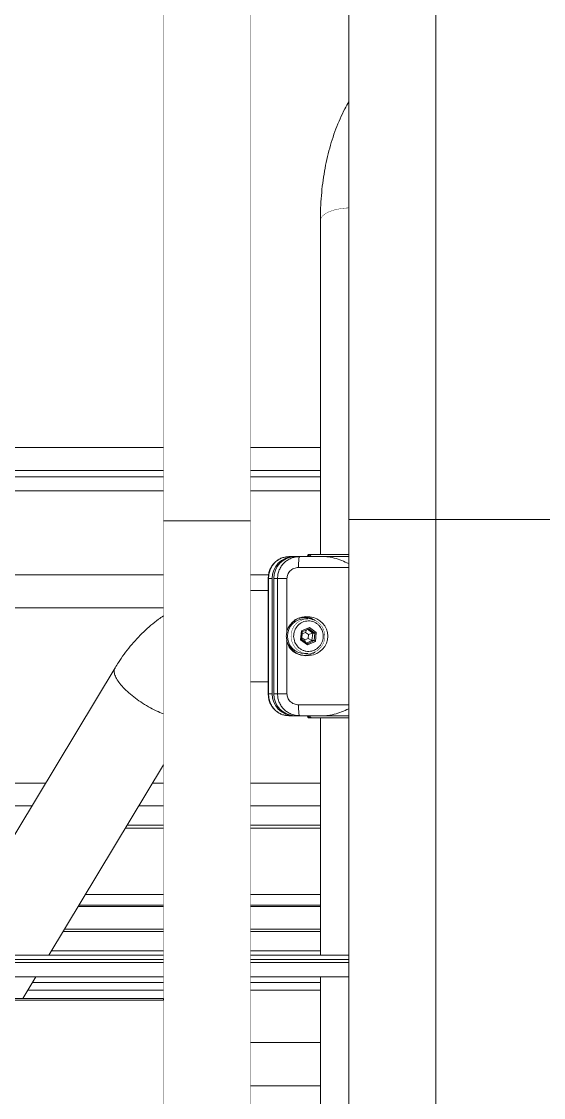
# Model space of a CAD drawing. Header units: millimetres. Extents: x -16985 to -606, y 2122 to 9380.
# Drawn here: x -11823.7 to -11584.2, y 5532.9 to 6026.6 of the extents above; entities that cross this region are included whole.
import ezdxf

# ---------------------------------------------------------------- set-up
doc = ezdxf.new("R2010")
doc.units = ezdxf.units.MM
for name, pattern in [('K5LT32768', [0]), ('K5LT32769', [0]), ('K5LT_THIN', [0])]:
    doc.linetypes.add(name, pattern=pattern)

msp = doc.modelspace()

# ---------------------------------------------------------------- linework, layer by layer
at = {"color": 7, "linetype": 'K5LT_THIN', "lineweight": 18}
for p, q in [((-11673.55, 6078.19), (-11673.55, 5798.19)), ((-11633.55, 5798.19), (-11633.55, 6078.19)), ((-11686.56, 5935.22), (-11686.56, 5782.09)), ((-11758.56, 5831.22), (-12221.56, 5831.22)), ((-11686.56, 5831.22), (-11718.56, 5831.22)), ((-11758.56, 5817.78), (-12221.56, 5817.78)), ((-11686.56, 5817.78), (-11718.56, 5817.78)), ((-11718.56, 5797.5), (-11758.56, 5797.5)), ((-11633.55, 5798.19), (-11673.55, 5798.19)), ((-11673.55, 5798.19), (-11673.55, 4760.19)), ((-11633.55, 5798.19), (-11573.55, 5798.19)), ((-11633.55, 4760.19), (-11633.55, 5798.19)), ((-11691.13, 5782.09), (-11691.33, 5782.09)), ((-11691.13, 5782.09), (-11690.58, 5782.09)), ((-11690.4, 5782.09), (-11673.55, 5782.09)), ((-11701.6, 5780.9), (-11701.07, 5781.09)), ((-11698.94, 5781.09), (-11701.07, 5781.09)), ((-11698.94, 5781.09), (-11698.21, 5781.09)), ((-11696.08, 5781.09), (-11698.21, 5781.09)), ((-11696.08, 5780.99), (-11698.15, 5780.88)), ((-11698.06, 5780.87), (-11696.08, 5781.09)), ((-11696.17, 5780.91), (-11696.08, 5781.09)), ((-11696.08, 5781.09), (-11684, 5781.09)), ((-11710.48, 5771.09), (-11710.48, 5718.08)), ((-11710.33, 5771.09), (-11710.33, 5718.09)), ((-11710.33, 5771.09), (-11708.64, 5771.09)), ((-11708.64, 5718.09), (-11708.64, 5771.09)), ((-11706.22, 5771.09), (-11707.91, 5771.09)), ((-11707.91, 5771.09), (-11707.91, 5718.09)), ((-11701.89, 5771.09), (-11706.22, 5771.09)), ((-11706.22, 5718.09), (-11706.22, 5771.09)), ((-11701.89, 5746.84), (-11701.89, 5771.09)), ((-11710.48, 5765.59), (-11718.56, 5765.59)), ((-11692.28, 5752.59), (-11693.85, 5752.59)), ((-11698.48, 5751.01), (-11698.71, 5751.54)), ((-11698.31, 5751.84), (-11698.08, 5751.3)), ((-11695.2, 5746.97), (-11691.62, 5748.61)), ((-11694.87, 5746.63), (-11691.8, 5748.03)), ((-11692.93, 5747.52), (-11693.31, 5746.31)), ((-11692.4, 5747.76), (-11690.05, 5745.99)), ((-11691.62, 5748.61), (-11691.8, 5748.03)), ((-11691.8, 5748.03), (-11689.08, 5745.99)), ((-11691.62, 5748.61), (-11688.45, 5746.22)), ((-11701.89, 5718.09), (-11701.89, 5742.33)), ((-11695.62, 5742.95), (-11695.2, 5746.97)), ((-11695.62, 5742.95), (-11695.23, 5743.19)), ((-11692.45, 5740.57), (-11695.62, 5742.95)), ((-11695.23, 5743.19), (-11694.87, 5746.63)), ((-11692.52, 5741.14), (-11695.23, 5743.19)), ((-11694.87, 5746.63), (-11695.2, 5746.97)), ((-11695.17, 5743.8), (-11695.02, 5743.89)), ((-11695.02, 5743.89), (-11694.84, 5745.61)), ((-11693.67, 5742.86), (-11695.02, 5743.89)), ((-11694.84, 5745.61), (-11694.97, 5745.73)), ((-11694.84, 5745.61), (-11693.31, 5746.31)), ((-11692.13, 5743.57), (-11693.67, 5742.86)), ((-11693.57, 5741.93), (-11693.67, 5742.86)), ((-11693.31, 5746.31), (-11691.95, 5745.29)), ((-11692.88, 5741.42), (-11690.41, 5742.54)), ((-11689.44, 5742.54), (-11692.52, 5741.14)), ((-11691.95, 5745.29), (-11692.13, 5743.57)), ((-11690.41, 5742.54), (-11692.13, 5743.57)), ((-11690.05, 5745.99), (-11691.95, 5745.29)), ((-11690.05, 5745.99), (-11690.41, 5742.54)), ((-11690.41, 5742.54), (-11689.44, 5742.54)), ((-11689.08, 5745.99), (-11690.05, 5745.99)), ((-11689.08, 5745.99), (-11689.44, 5742.54)), ((-11688.87, 5742.2), (-11689.44, 5742.54)), ((-11688.45, 5746.22), (-11689.08, 5745.99)), ((-11688.45, 5746.22), (-11688.87, 5742.2)), ((-11698.25, 5741.75), (-11698.28, 5741.82)), ((-11692.45, 5740.57), (-11692.52, 5741.14)), ((-11688.87, 5742.2), (-11692.45, 5740.57)), ((-11693.85, 5736.59), (-11692.28, 5736.59)), ((-11780.77, 5730.03), (-11860.15, 5598.19)), ((-11718.56, 5723.59), (-11710.48, 5723.59)), ((-11710.33, 5718.09), (-11708.64, 5718.09)), ((-11706.22, 5718.09), (-11707.91, 5718.09)), ((-11701.89, 5718.09), (-11706.22, 5718.09)), ((-11701.6, 5708.27), (-11701.07, 5708.09)), ((-11701.07, 5708.09), (-11698.94, 5708.09)), ((-11698.21, 5708.09), (-11698.94, 5708.09)), ((-11698.21, 5708.09), (-11696.08, 5708.09)), ((-11698.15, 5708.3), (-11696.08, 5708.18)), ((-11696.17, 5708.27), (-11696.08, 5708.09)), ((-11696.08, 5708.09), (-11684, 5708.09)), ((-11690.58, 5707.09), (-11691.13, 5707.09)), ((-11690.4, 5707.09), (-11673.55, 5707.09)), ((-11686.56, 5707.09), (-11686.56, 5598.19)), ((-11811.12, 5598.19), (-11758.56, 5685.49)), ((-11776.01, 5656.51), (-11758.56, 5656.51)), ((-11718.56, 5656.51), (-11686.56, 5656.51)), ((-11797.29, 5621.16), (-11758.56, 5621.16)), ((-11718.56, 5621.16), (-11686.56, 5621.16)), ((-11803.92, 5610.16), (-11758.56, 5610.16)), ((-11718.56, 5610.16), (-11686.56, 5610.16)), ((-12153.55, 5598.19), (-11758.56, 5598.19)), ((-12153.55, 5596.19), (-11758.56, 5596.19)), ((-11718.56, 5598.19), (-11673.55, 5598.19)), ((-11718.56, 5596.19), (-11673.55, 5596.19)), ((-11758.56, 5588.19), (-12153.55, 5588.19)), ((-11823.09, 5578.31), (-11817.15, 5588.19)), ((-11818.67, 5585.66), (-11758.56, 5585.66)), ((-11673.55, 5588.19), (-11718.56, 5588.19)), ((-11718.56, 5585.66), (-11686.56, 5585.66)), ((-11686.56, 5588.19), (-11686.56, 5332.87)), ((-11820.78, 5582.15), (-11758.56, 5582.15)), ((-11718.56, 5582.15), (-11686.56, 5582.15)), ((-11758.56, 5578.31), (-12221.56, 5578.31)), ((-11758.56, 5577.5), (-12221.56, 5577.5)), ((-11758.56, 5577.5), (-11758.56, 5578.31)), ((-11686.56, 5558.19), (-11718.56, 5558.19)), ((-11718.56, 5538.19), (-11686.56, 5538.19))]:
    msp.add_line(p, q, dxfattribs=at)
at = {"color": 8, "linetype": 'K5LT32768', "lineweight": 15, "true_color": 0x808080}
for p, q in [((-11758.56, 5820.56), (-12221.56, 5820.56)), ((-11686.56, 5820.56), (-11718.56, 5820.56)), ((-11758.56, 5811.26), (-12221.56, 5811.26)), ((-11686.56, 5811.26), (-11718.56, 5811.26)), ((-11684, 5781.09), (-11673.55, 5781.09)), ((-11758.56, 5772.66), (-12221.56, 5772.66)), ((-11710.35, 5772.66), (-11718.56, 5772.66)), ((-11696.6, 5776.09), (-11673.55, 5776.09)), ((-11710.45, 5771.09), (-11710.33, 5771.09)), ((-11758.56, 5757.6), (-12221.56, 5757.6)), ((-11710.45, 5718.09), (-11710.33, 5718.09)), ((-11673.55, 5713.09), (-11696.6, 5713.09)), ((-11673.55, 5708.09), (-11684, 5708.09)), ((-11812.62, 5677.12), (-12221.56, 5677.12)), ((-11758.56, 5677.12), (-11763.59, 5677.12)), ((-11686.56, 5677.12), (-11718.56, 5677.12)), ((-11818.88, 5666.73), (-12221.56, 5666.73)), ((-11758.56, 5666.73), (-11769.85, 5666.73)), ((-11686.56, 5666.73), (-11718.56, 5666.73)), ((-11758.56, 5657.82), (-11775.21, 5657.82)), ((-11686.56, 5657.82), (-11718.56, 5657.82)), ((-11758.56, 5626.05), (-11794.34, 5626.05)), ((-11686.56, 5626.05), (-11718.56, 5626.05)), ((-11797.64, 5620.59), (-11758.56, 5620.59)), ((-11718.56, 5620.59), (-11686.56, 5620.59)), ((-11804.61, 5609), (-11758.56, 5609)), ((-11718.56, 5609), (-11686.56, 5609)), ((-11809.89, 5600.23), (-11758.56, 5600.23)), ((-11718.56, 5600.23), (-11686.56, 5600.23)), ((-12153.55, 5594.79), (-11758.56, 5594.79)), ((-11718.56, 5594.79), (-11673.55, 5594.79))]:
    msp.add_line(p, q, dxfattribs=at)
at = {"color": 7, "linetype": 'K5LT_THIN', "const_width": 0.18}
for points in [[(-11758.56, 5797.5), (-11758.56, 5832.51), (-11758.56, 5867.52), (-11758.56, 5902.53), (-11758.56, 5937.53), (-11758.56, 5972.53), (-11758.56, 6007.53), (-11758.56, 6042.52), (-11758.56, 6077.5)], [(-11758.56, 5797.5), (-11758.56, 5832.34), (-11758.56, 5867.19), (-11758.56, 5902.03), (-11758.56, 5936.87), (-11758.56, 5971.71), (-11758.56, 6006.54), (-11758.56, 6041.37), (-11758.56, 6076.18)], [(-11718.56, 5797.5), (-11718.56, 5832.51), (-11718.56, 5867.52), (-11718.56, 5902.53), (-11718.56, 5937.53), (-11718.56, 5972.53), (-11718.56, 6007.53), (-11718.56, 6042.52), (-11718.56, 6077.5)], [(-11758.56, 4787.5), (-11758.56, 4846.68), (-11758.56, 4905.91), (-11758.56, 4965.17), (-11758.56, 5024.48), (-11758.56, 5083.81), (-11758.56, 5143.18), (-11758.56, 5202.57), (-11758.56, 5261.99), (-11758.56, 5321.43), (-11758.56, 5380.89), (-11758.56, 5440.38), (-11758.56, 5499.87), (-11758.56, 5559.38), (-11758.56, 5618.9), (-11758.56, 5678.43), (-11758.56, 5737.96), (-11758.56, 5797.5)], [(-11758.56, 5578.31), (-11758.56, 5619.49), (-11758.56, 5678.82), (-11758.56, 5738.16), (-11758.56, 5797.5)], [(-11718.56, 4787.5), (-11718.56, 4846.68), (-11718.56, 4905.91), (-11718.56, 4965.17), (-11718.56, 5024.48), (-11718.56, 5083.81), (-11718.56, 5143.18), (-11718.56, 5202.57), (-11718.56, 5261.99), (-11718.56, 5321.43), (-11718.56, 5380.89), (-11718.56, 5440.38), (-11718.56, 5499.87), (-11718.56, 5559.38), (-11718.56, 5618.9), (-11718.56, 5678.43), (-11718.56, 5737.96), (-11718.56, 5797.5)]]:
    msp.add_lwpolyline(points, dxfattribs=at)
at = {"color": 8, "linetype": 'K5LT32769', "true_color": 0x808080, "const_width": 0.18}
msp.add_lwpolyline([(-11673.55, 5941.11), (-11674.81, 5941.05), (-11676.99, 5940.82), (-11679.07, 5940.45), (-11680.97, 5939.94), (-11682.66, 5939.31), (-11684.08, 5938.57), (-11685.21, 5937.75), (-11686.01, 5936.86), (-11686.46, 5935.93), (-11686.56, 5935.22)], dxfattribs=at)
at = {"color": 7, "linetype": 'K5LT_THIN', "const_width": 0.18}
msp.add_lwpolyline([(-11689.14, 5737.27), (-11690.74, 5736.75), (-11692.41, 5736.59), (-11694.07, 5736.8), (-11695.65, 5737.38), (-11697.08, 5738.3), (-11698.28, 5739.51), (-11699.2, 5740.96), (-11699.79, 5742.58), (-11700.03, 5744.29), (-11699.92, 5746.01), (-11699.44, 5747.67), (-11698.63, 5749.19), (-11697.52, 5750.49), (-11696.17, 5751.51), (-11694.63, 5752.21), (-11692.99, 5752.55), (-11691.31, 5752.52), (-11689.68, 5752.12), (-11688.16, 5751.37), (-11686.85, 5750.3), (-11685.78, 5748.96), (-11685.02, 5747.42), (-11684.6, 5745.75), (-11684.54, 5744.02), (-11684.83, 5742.32), (-11685.48, 5740.72), (-11686.45, 5739.31), (-11687.68, 5738.14)], close=True, dxfattribs=at)
at = {"color": 7, "linetype": 'K5LT_THIN', "lineweight": 18}
for centre, radius, start, end in [((-11691.55, 5781.09), 1, 90, 180), ((-11698.79, 5771.23), 9.85, 90.877, 180.851), ((-11698.06, 5771.23), 9.85, 90.877, 180.851), ((-11693.67, 5744.59), 8, 91.321, 268.679), ((-11698.79, 5717.94), 9.85, 179.149, 269.123), ((-11698.06, 5717.94), 9.85, 179.149, 269.123), ((-11691.55, 5708.09), 1, 180, 270)]:
    msp.add_arc(centre, radius, start, end, dxfattribs=at)
msp.add_ellipse((-11692.67, 5744.59), major_axis=(9.53, 0), ratio=0.944751, start_param=-2.88804, end_param=2.88804, dxfattribs=at)
for points, knots in [([(-11673.55, 5989.81), (-11674.16, 5988.74), (-11675.57, 5986.24), (-11677.53, 5982.07), (-11679.47, 5977.35), (-11681.18, 5972.42), (-11682.66, 5967.31), (-11683.91, 5962.04), (-11684.93, 5956.61), (-11685.7, 5951.04), (-11686.24, 5945.36), (-11686.52, 5940.07), (-11686.55, 5936.67), (-11686.56, 5935.22)], [0, 0, 0, 0, 0.070331, 0.164349, 0.258893, 0.353888, 0.449251, 0.544902, 0.640762, 0.736765, 0.832851, 0.928975, 1, 1, 1, 1]), ([(-11692.1, 5781.09), (-11692.09, 5781.2), (-11692.07, 5781.42), (-11691.9, 5781.72), (-11691.66, 5781.95), (-11691.38, 5782.07), (-11691.2, 5782.08), (-11691.13, 5782.09)], [0, 0, 0, 0, 0.214221, 0.428437, 0.64281, 0.857525, 1, 1, 1, 1]), ([(-11690.4, 5782.09), (-11690.51, 5782.08), (-11690.73, 5782.05), (-11691.02, 5781.88), (-11691.24, 5781.63), (-11691.36, 5781.35), (-11691.37, 5781.16), (-11691.38, 5781.09)], [0, 0, 0, 0, 0.215165, 0.430337, 0.645323, 0.859952, 1, 1, 1, 1]), ([(-11701.52, 5781), (-11702.13, 5780.94), (-11703.34, 5780.83), (-11705.06, 5780.19), (-11706.63, 5779.23), (-11707.99, 5777.96), (-11709.09, 5776.44), (-11709.89, 5774.73), (-11710.4, 5772.89), (-11710.45, 5771.63), (-11710.48, 5771)], [0, 0, 0, 0, 0.128092, 0.255236, 0.381461, 0.5068, 0.6313, 0.754979, 0.877869, 1, 1, 1, 1]), ([(-11701.07, 5781.09), (-11701.51, 5781.07), (-11702.32, 5781.03), (-11703.5, 5780.76), (-11704.82, 5780.28), (-11706.23, 5779.47), (-11707.65, 5778.21), (-11708.8, 5776.71), (-11709.67, 5774.96), (-11710.23, 5773.07), (-11710.3, 5771.74), (-11710.33, 5771.09)], [0, 0, 0, 0, 0.091504, 0.169104, 0.249159, 0.380378, 0.498659, 0.626835, 0.74901, 0.875584, 1, 1, 1, 1]), ([(-11673.55, 5777.95), (-11674.61, 5778.4), (-11676.87, 5779.36), (-11679.72, 5780.35), (-11682.15, 5780.97), (-11683.38, 5781.05), (-11684, 5781.09)], [0, 0, 0, 0, 0.286417, 0.610916, 0.803436, 1, 1, 1, 1]), ([(-11701.89, 5771.09), (-11701.87, 5771.4), (-11701.84, 5772.04), (-11701.44, 5773.29), (-11700.47, 5774.67), (-11698.71, 5775.86), (-11697.31, 5776.01), (-11696.6, 5776.09)], [0, 0, 0, 0, 0.117936, 0.237405, 0.481049, 0.735304, 1, 1, 1, 1]), ([(-11758.56, 5753.9), (-11759.31, 5753.39), (-11761.28, 5752.04), (-11764.3, 5749.6), (-11767.63, 5746.61), (-11770.8, 5743.39), (-11773.8, 5739.96), (-11776.62, 5736.32), (-11778.94, 5733), (-11780.24, 5730.84), (-11780.73, 5730.01)], [0, 0, 0, 0, 0.085505, 0.222672, 0.359972, 0.497851, 0.636199, 0.774937, 0.913963, 1, 1, 1, 1]), ([(-11696.27, 5752.75), (-11696.04, 5752.83), (-11695.33, 5753.07), (-11694.04, 5753.18), (-11692.45, 5753.05), (-11691.05, 5752.68), (-11690.26, 5752.24), (-11689.96, 5752.07)], [0, 0, 0, 0, 0.110171, 0.34447, 0.587892, 0.841921, 1, 1, 1, 1]), ([(-11698.28, 5741.82), (-11698.54, 5742.7), (-11698.93, 5744.03), (-11698.75, 5745.88), (-11698.26, 5747.64), (-11697.03, 5749.6), (-11694.79, 5751.19), (-11692.13, 5751.77), (-11689.9, 5751.34), (-11688.32, 5750.5), (-11686.9, 5749.36), (-11686.23, 5748.15), (-11685.8, 5747.35)], [0, 0, 0, 0, 0.123938, 0.188058, 0.251752, 0.373923, 0.5, 0.626077, 0.748248, 0.811942, 0.876061, 1, 1, 1, 1]), ([(-11698.31, 5751.83), (-11698.29, 5751.84), (-11698.16, 5751.94), (-11698.02, 5752), (-11697.88, 5752.06)], [0, 0, 0, 0, 0.114103, 1, 1, 1, 1]), ([(-11685.8, 5747.35), (-11685.54, 5746.51), (-11685.15, 5745.21), (-11685.3, 5743.38), (-11685.67, 5741.99), (-11686.32, 5740.72), (-11687.44, 5739.3), (-11689.26, 5738.02), (-11691.4, 5737.52), (-11693.17, 5737.64), (-11694.52, 5738.02), (-11695.76, 5738.68), (-11697.16, 5739.81), (-11697.82, 5740.99), (-11698.25, 5741.75)], [0, 0, 0, 0, 0.119765, 0.184204, 0.25, 0.315797, 0.380236, 0.5, 0.619765, 0.684204, 0.75, 0.815797, 0.880235, 1, 1, 1, 1]), ([(-11710.48, 5718.18), (-11710.45, 5717.55), (-11710.4, 5716.28), (-11709.89, 5714.44), (-11709.09, 5712.73), (-11707.99, 5711.21), (-11706.63, 5709.94), (-11705.06, 5708.99), (-11703.34, 5708.34), (-11702.13, 5708.23), (-11701.52, 5708.18)], [0, 0, 0, 0, 0.122122, 0.244996, 0.368677, 0.493195, 0.618544, 0.744767, 0.871906, 1, 1, 1, 1]), ([(-11710.33, 5718.09), (-11710.3, 5717.43), (-11710.23, 5716.1), (-11709.67, 5714.21), (-11708.8, 5712.46), (-11707.84, 5711.21), (-11706.95, 5710.34), (-11706.25, 5709.77), (-11705.45, 5709.25), (-11704.42, 5708.73), (-11702.97, 5708.22), (-11701.77, 5708.13), (-11701.07, 5708.09)], [0, 0, 0, 0, 0.124479, 0.25095, 0.373176, 0.50131, 0.558996, 0.619853, 0.683886, 0.7511, 0.855667, 1, 1, 1, 1]), ([(-11696.6, 5713.09), (-11697.3, 5713.16), (-11698.69, 5713.32), (-11700.46, 5714.48), (-11701.43, 5715.88), (-11701.84, 5717.13), (-11701.88, 5717.77), (-11701.89, 5718.09)], [0, 0, 0, 0, 0.260448, 0.516059, 0.762984, 0.88262, 1, 1, 1, 1]), ([(-11696.08, 5708.09), (-11696.56, 5708.1), (-11697.23, 5708.11), (-11697.88, 5708.26), (-11698.06, 5708.3)], [0, 0, 0, 0, 0.723632, 1, 1, 1, 1]), ([(-11691.13, 5707.09), (-11691.24, 5707.1), (-11691.46, 5707.12), (-11691.75, 5707.29), (-11691.97, 5707.55), (-11692.09, 5707.83), (-11692.1, 5708.01), (-11692.1, 5708.09)], [0, 0, 0, 0, 0.215165, 0.430337, 0.645323, 0.859952, 1, 1, 1, 1]), ([(-11691.38, 5708.09), (-11691.37, 5707.97), (-11691.34, 5707.75), (-11691.18, 5707.45), (-11690.93, 5707.22), (-11690.66, 5707.1), (-11690.48, 5707.09), (-11690.4, 5707.09)], [0, 0, 0, 0, 0.214236, 0.428467, 0.642855, 0.857585, 1, 1, 1, 1]), ([(-11684, 5708.09), (-11683.39, 5708.13), (-11682.16, 5708.2), (-11679.76, 5708.81), (-11676.9, 5709.8), (-11674.64, 5710.76), (-11673.55, 5711.22)], [0, 0, 0, 0, 0.192164, 0.389088, 0.705552, 1, 1, 1, 1]), ([(-11691.13, 5707.09), (-11691.4, 5707.09), (-11691.68, 5707.09), (-11691.55, 5707.09), (-11691.54, 5707.09)], [0, 0, 0, 0, 0.976991, 1, 1, 1, 1])]:
    msp.add_open_spline(points, degree=3, knots=knots, dxfattribs=at)
at = {"color": 8, "linetype": 'K5LT32768', "lineweight": 15, "true_color": 0x808080}
for points, knots in [([(-11706.22, 5771.09), (-11706.18, 5771.74), (-11706.1, 5773.07), (-11705.49, 5774.96), (-11704.54, 5776.71), (-11703.49, 5777.97), (-11702.52, 5778.83), (-11701.74, 5779.4), (-11700.87, 5779.92), (-11699.74, 5780.43), (-11698.79, 5780.79), (-11698.15, 5780.86), (-11698.06, 5780.87)], [0, 0, 0, 0, 0.142454, 0.287189, 0.427065, 0.573702, 0.639719, 0.709364, 0.782644, 0.859564, 0.979229, 1, 1, 1, 1]), ([(-11696.6, 5776.09), (-11696.59, 5776.74), (-11696.58, 5778.06), (-11696.46, 5779.69), (-11696.31, 5780.72), (-11696.21, 5780.86), (-11696.17, 5780.91)], [0, 0, 0, 0, 0.283489, 0.566978, 0.850467, 1, 1, 1, 1]), ([(-11689.02, 5751.82), (-11689.45, 5752.11), (-11690.39, 5752.71), (-11692, 5753.24), (-11693.73, 5753.44), (-11695.96, 5753.27), (-11697.43, 5752.52), (-11698.39, 5752.04)], [0, 0, 0, 0, 0.156152, 0.331883, 0.507614, 0.679765, 1, 1, 1, 1]), ([(-11702.1, 5742.43), (-11701.76, 5741.44), (-11701.06, 5739.41), (-11699.08, 5737.48), (-11697.13, 5736.4), (-11695.46, 5735.88), (-11693.72, 5735.72), (-11691.55, 5736.03), (-11689.83, 5736.52), (-11689.06, 5737.31), (-11689.05, 5737.33)], [0, 0, 0, 0, 0.18493, 0.37918, 0.483603, 0.590199, 0.696794, 0.801218, 0.995467, 1, 1, 1, 1]), ([(-11775.11, 5719.19), (-11775.96, 5720.01), (-11777.65, 5721.65), (-11779.49, 5724.02), (-11780.73, 5726.21), (-11781.23, 5728.09), (-11781.21, 5729.37), (-11780.79, 5729.86), (-11780.69, 5729.98)], [0, 0, 0, 0, 0.188097, 0.376194, 0.56429, 0.752387, 0.940484, 1, 1, 1, 1]), ([(-11758.56, 5708.89), (-11759.65, 5709.34), (-11761.93, 5710.3), (-11765.48, 5712.19), (-11768.99, 5714.36), (-11772.3, 5716.73), (-11774.17, 5718.37), (-11775.11, 5719.19)], [0, 0, 0, 0, 0.187927, 0.390945, 0.593964, 0.796982, 1, 1, 1, 1]), ([(-11698.06, 5708.3), (-11698.28, 5708.34), (-11698.91, 5708.46), (-11700.18, 5708.9), (-11701.73, 5709.7), (-11703.28, 5710.96), (-11704.54, 5712.46), (-11705.49, 5714.21), (-11706.1, 5716.1), (-11706.18, 5717.43), (-11706.22, 5718.09)], [0, 0, 0, 0, 0.048827, 0.14047, 0.290684, 0.426087, 0.572818, 0.712677, 0.857574, 1, 1, 1, 1]), ([(-11696.6, 5713.09), (-11696.59, 5712.43), (-11696.58, 5711.12), (-11696.46, 5709.48), (-11696.31, 5708.45), (-11696.21, 5708.31), (-11696.17, 5708.27)], [0, 0, 0, 0, 0.28349, 0.566979, 0.850469, 1, 1, 1, 1])]:
    msp.add_open_spline(points, degree=3, knots=knots, dxfattribs=at)
at = {"color": 7, "linetype": 'K5LT_THIN', "lineweight": 18}
msp.add_open_spline([(-11701.89, 5742.33), (-11702.05, 5743.08), (-11702.35, 5744.59), (-11702.05, 5746.09), (-11701.89, 5746.84)], degree=3, dxfattribs=at)

doc.saveas('drawing.dxf')
